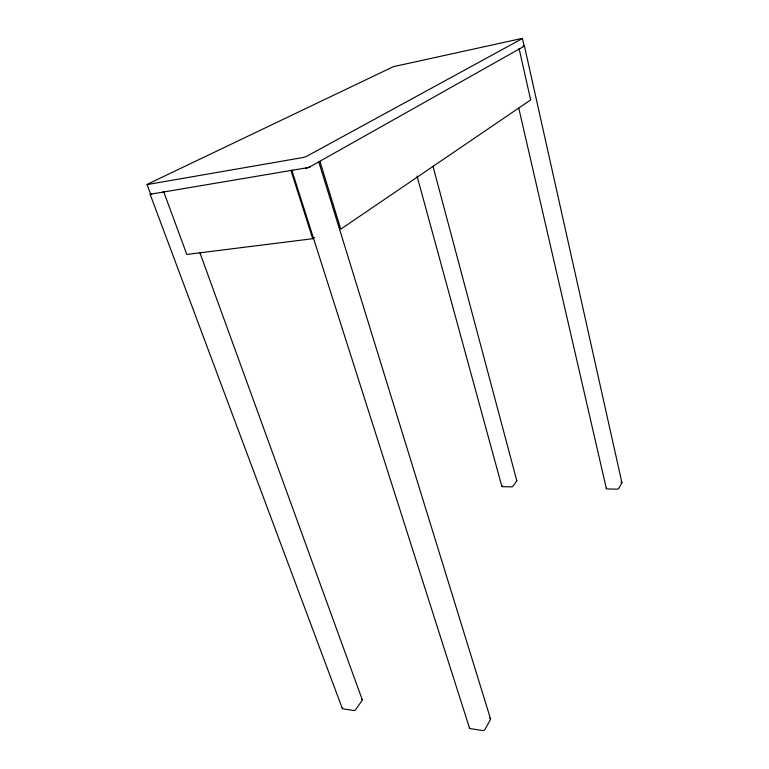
<?xml version="1.0" encoding="UTF-8"?>
<svg xmlns="http://www.w3.org/2000/svg" width="769" height="769" viewBox="0 0 769 769"><rect width="100%" height="100%" fill="white"/><g stroke="black" fill="none" stroke-linecap="round" stroke-linejoin="round"><path stroke-width="1.15" d="M490.545 718.88L318.789 161.942M469.484 727.983L291.855 170.314M524.141 46.198L522.43 38.517L521.661 38.508L393.372 66.672L147.744 184.079L147.1 184.598L150.647 194.105M522.411 38.546L307.081 156.078A3.662 0.577 -16.6 0 1 302.188 157.664L147.1 184.598M342.272 708.355L150.118 194.269L151.253 193.577M606.597 487.873L606.395 488.219A1.307 0.663 -11.4 0 0 607.231 488.949L617.113 489.161A1.317 0.673 -11 0 0 618.737 488.488L621.842 482.903A1.307 0.663 -10.9 0 0 620.996 482.182M502.157 485.652L501.917 485.979A1.23 0.596 -14.9 0 0 502.541 486.662L511.385 486.854A1.24 0.606 -14.7 0 0 512.971 486.219L516.681 480.942A1.23 0.596 -14.5 0 0 516.412 480.327M163.835 192.087L186.809 254.443L312.714 238.707L314.559 237.467M519.777 48.755L518.662 49.158M164.182 191.837L162.374 192.337M523.237 46.227L524.448 46.063M292.749 170.41L291.874 170.42M523.381 46.207L523.554 46.188M150.118 194.269L308.878 167.45L524.448 46.082L621.9 482.644M199.873 252.665L362.237 699.665M291.018 170.699L312.714 238.707M319.923 161.307L340.773 229.162L530.658 99.941L519.2 49.072M417.038 176.072L501.83 486.344M432.976 166.181L516.768 480.644M518.748 108.016L606.356 488.546M469.494 727.378A1.73 1.182 -20.2 0 0 470.407 728.628L482.672 730.531A1.74 1.202 -19.6 0 0 484.912 729.512L490.42 719.592A1.73 1.182 -19 0 0 489.565 718.14M342.465 707.499A1.644 1.009 -25.3 0 0 342.964 708.835L353.567 710.479A1.653 1.019 -24.9 0 0 355.701 709.547L362.064 700.511A1.634 1 -24.4 0 0 361.863 699.29M151.714 194.124A3.374 0.49 -17.7 0 1 151.118 193.663M310.378 166.681A3.653 0.606 -16.6 0 1 305.514 168.267"/></g></svg>
